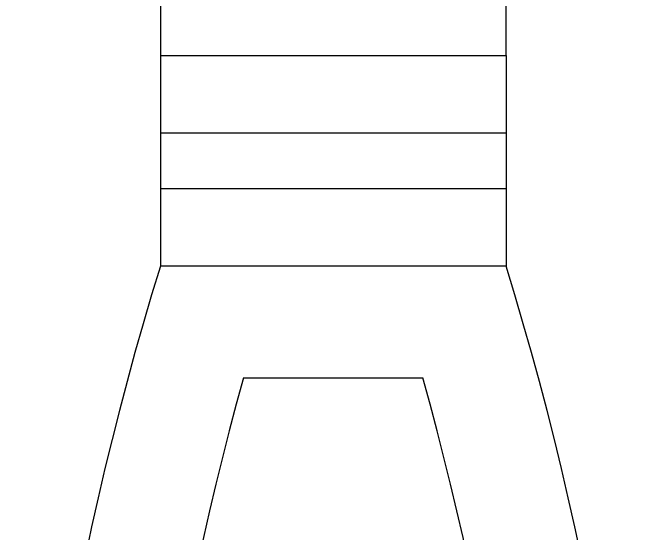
# Model space of a CAD drawing. Extents: x -111 to 2985, y -118 to 122.
# Drawn here: x -72.89 to -67.84, y 69.07 to 73.21 of the extents above; entities that cross this region are included whole.
import ezdxf

# ---------------------------------------------------------------- set-up
doc = ezdxf.new("R2010")
doc.units = 0
doc.layers.add('LAYER_03', color=5, linetype='CONTINUOUS')

msp = doc.modelspace()

# ---------------------------------------------------------------- linework, layer by layer
at = {"layer": 'LAYER_03'}
for points in [[(-71.7186, 72.8689), (-70.3451, 72.8689), (-68.9715, 72.8689), (-68.9715, 73.3856)], [(-71.7186, 73.3856), (-71.7186, 72.8689), (-71.7186, 71.195)], [(-68.9715, 72.8689), (-68.9715, 71.195)], [(-68.9715, 72.2534), (-70.3451, 72.2534), (-71.7186, 72.2534)], [(-68.9715, 71.8106), (-70.3451, 71.8106), (-71.7186, 71.8106)], [(-71.0568, 70.3093), (-70.3451, 70.3093)], [(-70.3451, 70.3093), (-69.6334, 70.3093)]]:
    msp.add_lwpolyline(points, dxfattribs=at)
for points in [[(-68.9715, 56.2527, 0.151359), (-68.9715, 71.195), (-70.3451, 71.195), (-71.7186, 71.195, 0.151359), (-71.7186, 56.2527, 0.524556), (-71.8656, 52.064)], [(-71.0568, 70.3093, 0.143669), (-70.8971, 56.5942)], [(-69.7931, 56.5942, 0.143669), (-69.6334, 70.3093)]]:
    msp.add_lwpolyline(points, format="xyb", dxfattribs=at)

doc.saveas('drawing.dxf')
